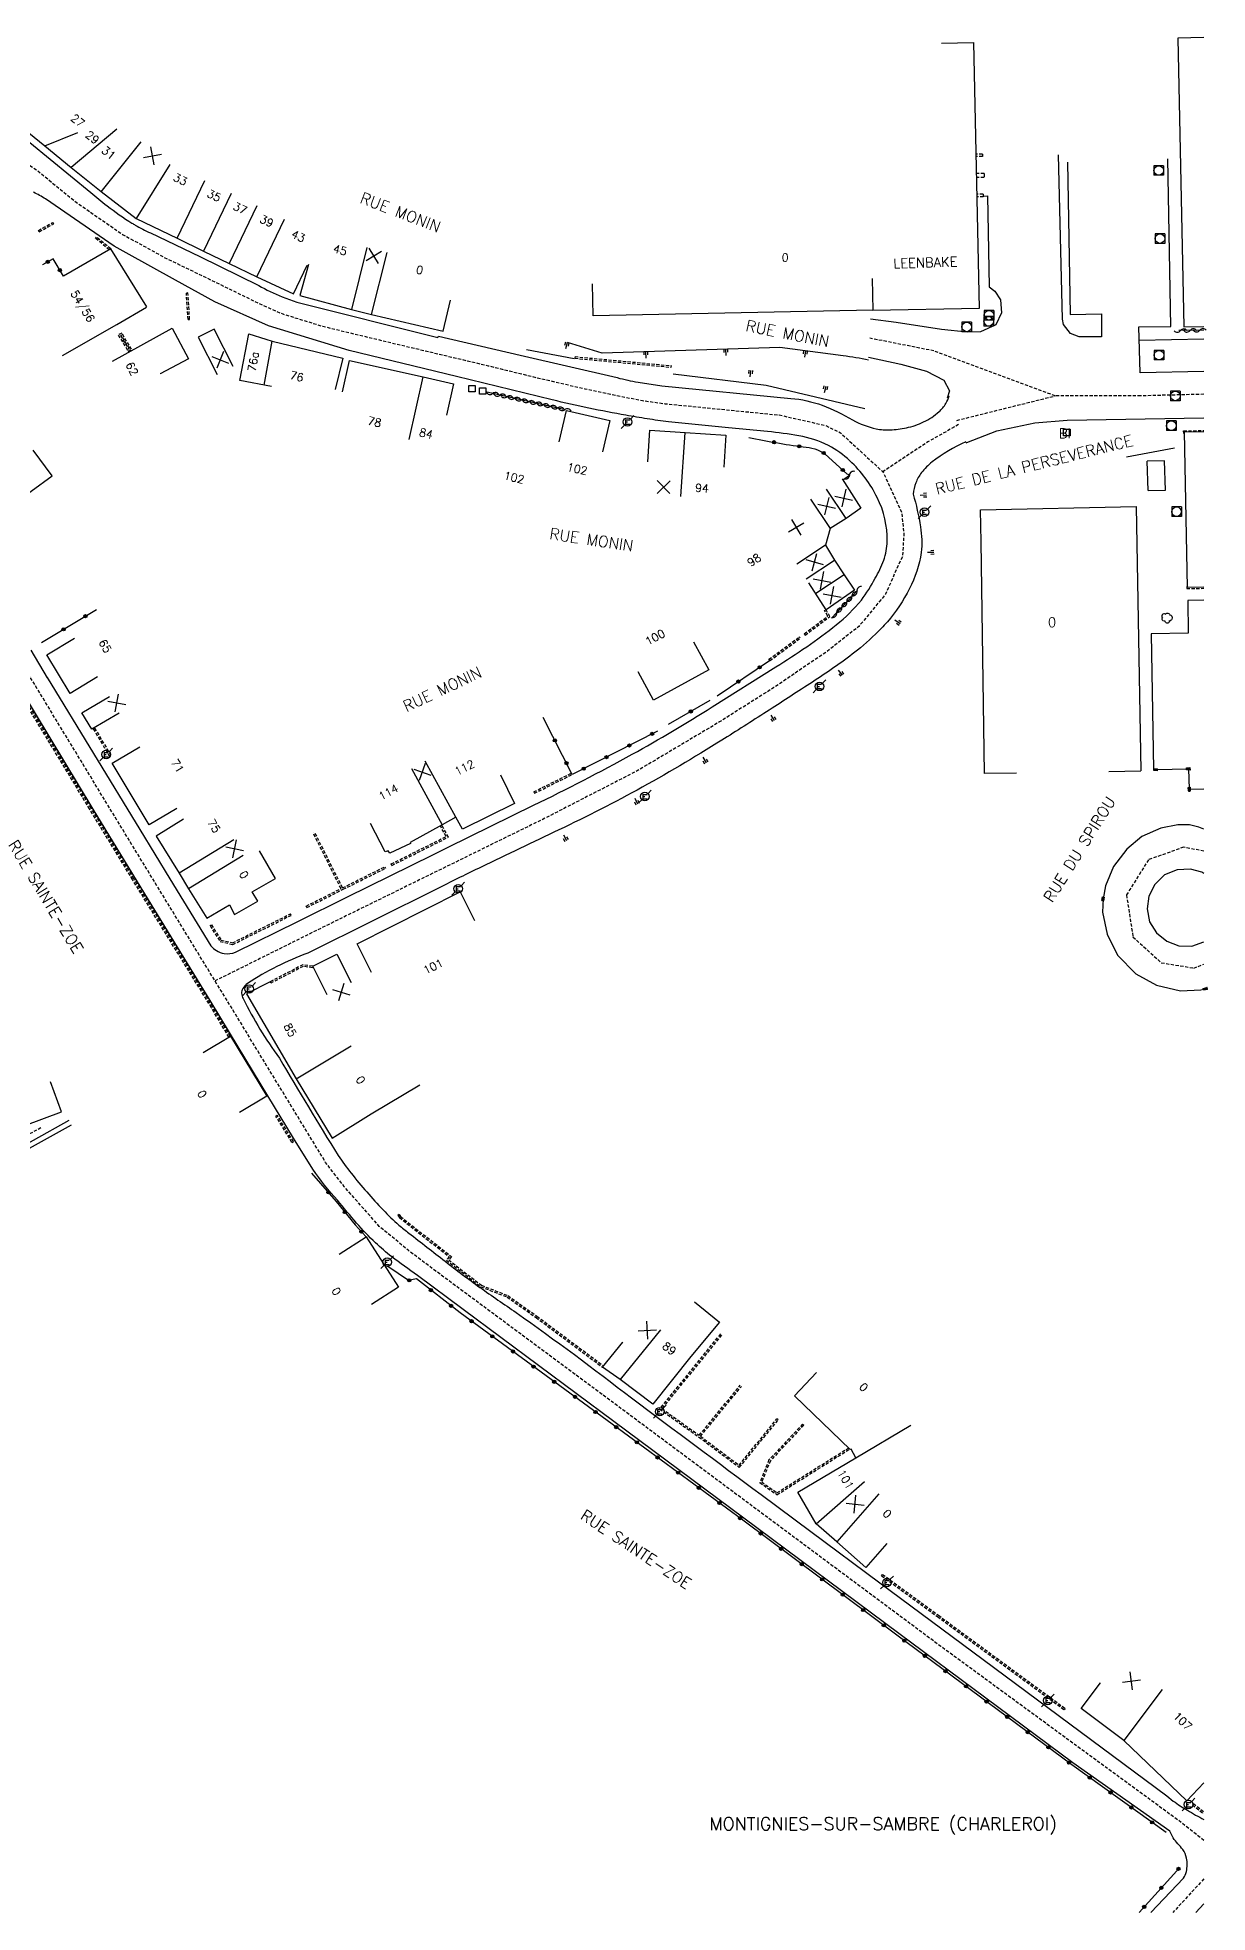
# Model space of a CAD drawing. Header units: millimetres. Extents: x 155999 to 157001, y 123000 to 124001.
# Drawn here: x 156817.8 to 157000.6, y 123000 to 123292.9 of the extents above; entities that cross this region are included whole.
import ezdxf
from ezdxf.enums import TextEntityAlignment as Align

# ---------------------------------------------------------------- set-up
doc = ezdxf.new("R2010")
doc.units = ezdxf.units.MM
doc.linetypes.add('DASHED', pattern=[0.75, 0.5, -0.25])
doc.layers.get('0').update_dxf_attribs({"linetype": 'CONTINUOUS'})
for name, color, linetype in [('W0001', 6, 'DASHED'), ('W0008', 7, 'CONTINUOUS'), ('W0100', 7, 'CONTINUOUS'), ('W0112', 1, 'DASHED'), ('W0211', 2, 'CONTINUOUS'), ('W0300', 7, 'CONTINUOUS'), ('W0310', 3, 'CONTINUOUS'), ('W0322', 7, 'CONTINUOUS'), ('W0400', 7, 'CONTINUOUS'), ('W0420', 7, 'CONTINUOUS'), ('W0471', 7, 'CONTINUOUS'), ('W0980', 7, 'CONTINUOUS'), ('W0984', 7, 'CONTINUOUS'), ('W0989', 7, 'CONTINUOUS'), ('W0991', 7, 'CONTINUOUS'), ('W1102', 7, 'CONTINUOUS')]:
    doc.layers.add(name, color=color, linetype=linetype)
doc.styles.get("Standard").update_dxf_attribs({"font": 'romans.shx', "width": 0.85})

# ---------------------------------------------------------------- blocks, each defined once
blk = doc.blocks.new('T471')
for p, q in [((-0.333334, 0.333334), (-0.333334, -0.333334)), ((-0.333334, 0.333334), (0.333334, 0.333334)), ((-0.333334, 0), (0, 0)), ((0.500001, 0.500001), (1.000002, 1.000002)), ((-0.500001, -0.500001), (-1.000002, -1.000002)), ((-0.333334, -0.333334), (0.333334, -0.333334))]:
    blk.add_line(p, q)
blk.add_ellipse((0, 0), major_axis=(0.471405, 0.471405), ratio=1, start_param=5.4977871438, end_param=11.780972451)
blk = doc.blocks.new('t112o')
at = {"color": 0, "linetype": 'Continuous'}
for p, q in [((-0.5, 0.5), (0.5, 0.5)), ((-0.5, -0.5), (-0.5, 0.5)), ((0.5, 0.5), (0.5, -0.5)), ((0.5, -0.5), (-0.5, -0.5))]:
    blk.add_line(p, q, dxfattribs=at)
blk = doc.blocks.new('t322o')
at = {"color": 0, "linetype": 'Continuous'}
for radius in [0.25, 0.15]:
    blk.add_circle((0, 0), radius, dxfattribs=at)
blk = doc.blocks.new('t310o')
at = {"color": 0, "linetype": 'Continuous'}
for centre, start, end in [((-0.5, 0.38), 216.8699, 323.1304), ((0.5, -0.37), 36.8699, 143.1303)]:
    blk.add_arc(centre, 0.625, start, end, dxfattribs=at)
blk = doc.blocks.new('t991o')
at = {"color": 0, "linetype": 'Continuous'}
for p, q in [((-1, 1), (1, -1)), ((-1, -1), (1, 1))]:
    blk.add_line(p, q, dxfattribs=at)
blk = doc.blocks.new('t211o')
at = {"color": 0, "linetype": 'Continuous'}
for p, q in [((-0.29, 0.5), (-0.29, 0)), ((0, 1), (0, 0)), ((0.29, 0.5), (0.29, 0))]:
    blk.add_line(p, q, dxfattribs=at)
blk = doc.blocks.new('T420')
for p, q in [((0.75, 0.75), (-0.75, 0.75)), ((-0.75, 0.75), (-0.75, -0.75)), ((0.75, 0.75), (0.75, -0.75)), ((0.75, -0.75), (-0.75, -0.75))]:
    blk.add_line(p, q)
blk.add_ellipse((0, 0), major_axis=(-0.53, 0.53), ratio=1, start_param=3.926991, end_param=10.210176)
blk = doc.blocks.new('T300')
for p, q in [((-0.8, 0.51), (-0.86, 0.34)), ((-0.86, 0.34), (-0.86, 0.17)), ((-0.86, 0.17), (-0.74, 0.06)), ((-0.69, 0.63), (-0.8, 0.51)), ((-0.8, -0.06), (-0.74, 0.06)), ((-0.74, 0.06), (-0.69, 0.11)), ((-0.57, 0.69), (-0.69, 0.63)), ((-0.46, 0.69), (-0.57, 0.69)), ((-0.29, 0.63), (-0.46, 0.69)), ((-0.29, 0.63), (-0.17, 0.74)), ((-0.23, 0.57), (-0.29, 0.63)), ((-0.17, 0.74), (-0.06, 0.8)), ((-0.06, 0.8), (0.06, 0.8)), ((0.06, 0.8), (0.23, 0.74)), ((0.23, 0.74), (0.34, 0.63)), ((0.34, 0.63), (0.4, 0.51)), ((0.46, 0.46), (0.34, 0.46)), ((0.4, 0.51), (0.4, 0.46)), ((0.57, 0.4), (0.46, 0.46)), ((0.57, 0.4), (0.69, 0.29)), ((0.69, 0.29), (0.74, 0.17)), ((0.74, 0.06), (0.69, -0.17)), ((0.74, 0.17), (0.74, 0.06)), ((-0.8, -0.17), (-0.8, -0.06)), ((-0.8, -0.23), (-0.8, -0.17)), ((-0.74, -0.34), (-0.8, -0.23)), ((-0.69, -0.4), (-0.74, -0.34)), ((-0.51, -0.46), (-0.69, -0.4)), ((-0.4, -0.46), (-0.51, -0.46)), ((-0.4, -0.46), (-0.34, -0.46)), ((-0.34, -0.46), (-0.34, -0.4)), ((-0.34, -0.51), (-0.34, -0.46)), ((-0.29, -0.63), (-0.34, -0.51)), ((-0.17, -0.74), (-0.29, -0.63)), ((-0.06, -0.8), (-0.17, -0.74)), ((0.06, -0.8), (-0.06, -0.8)), ((0.17, -0.74), (0.06, -0.8)), ((0.23, -0.69), (0.17, -0.74)), ((0.29, -0.46), (0.23, -0.46)), ((0.29, -0.63), (0.23, -0.69)), ((0.46, -0.4), (0.29, -0.46)), ((0.34, -0.51), (0.29, -0.63)), ((0.34, -0.51), (0.34, -0.46)), ((0.57, -0.34), (0.46, -0.4)), ((0.63, -0.29), (0.57, -0.34)), ((0.69, -0.17), (0.63, -0.29))]:
    blk.add_line(p, q)
blk = doc.blocks.new('T400')
for p, q in [((-0.15, 0.3), (0.15, 0.3)), ((-0.15, -0.25), (-0.15, 0.3)), ((-0.15, 0.15), (0.15, 0.15)), ((-0.15, 0), (0.15, 0)), ((0.15, 0.3), (0.15, -0.25)), ((-0.15, -0.15), (0.15, -0.15)), ((-0.15, -0.25), (-0.15, -0.3)), ((-0.15, -0.3), (0.15, -0.3)), ((0.15, -0.3), (0.15, -0.25))]:
    blk.add_line(p, q)

msp = doc.modelspace()

# ---------------------------------------------------------------- linework, layer by layer
at = {"layer": 'W0001'}
msp.add_line((156961.4, 123233.06), (156976.77, 123236.89), dxfattribs=at)
at = {"layer": 'W0001', "flags": 128}
for points in [[(156802.73, 123283.07), (156812.46, 123275.71), (156815.7, 123273.51), (156817.85, 123272.05), (156823.88, 123267.12), (156831.19, 123262.06), (156833.58, 123260.77), (156837.42, 123258.63), (156848.54, 123253.23), (156853.14, 123250.98), (156856.13, 123249.68), (156862.42, 123247.75), (156873.49, 123245.09), (156888.24, 123241.59), (156895.71, 123239.76), (156903.29, 123238), (156909.06, 123236.79), (156912.33, 123236.16), (156915.86, 123235.66), (156933.66, 123233.9), (156936.11, 123233.36), (156940.87, 123232.28), (156943.24, 123231.13), (156949.86, 123225.02), (156952.77, 123218.74), (156953.13, 123215.31), (156952.93, 123211.81), (156952.26, 123210.41), (156950.27, 123205.91), (156946.09, 123200.85), (156940.93, 123196.81), (156932.85, 123191.33), (156924.37, 123185.97), (156911.51, 123178.33), (156897.28, 123171.01), (156863.13, 123154.24), (156849.69, 123147.56), (156845.57, 123145.51), (156845.57, 123145.51)], [(157000, 123011.27), (156996.06, 123014.35), (156958.92, 123041.55), (156941.58, 123054.45), (156909.23, 123078.53), (156880.07, 123100.16), (156875.73, 123103.43), (156871.22, 123107.17), (156865.75, 123113.36), (156862.83, 123117.15), (156856.73, 123127.19), (156848.96, 123139.96), (156845.57, 123145.51), (156836.54, 123160.27), (156830.17, 123170.74), (156811.24, 123201.95), (156789.14, 123238.13), (156785.55, 123242.47), (156780.07, 123249.08), (156780.07, 123249.08)], [(156961.68, 123232.4), (156956.88, 123229.69), (156949.86, 123225.02), (156949.86, 123225.02)], [(156818.36, 123122.56), (156787.45, 123106.01), (156783.03, 123103.62), (156744.82, 123082.97), (156746.02, 123080.28), (156746.02, 123080.28)], [(157000, 123005.26), (156995.16, 123000)]]:
    msp.add_lwpolyline(points, dxfattribs=at)
at = {"layer": 'W0001'}
for points in [[(157000, 123237.13), (156990.13, 123236.89), (156976.77, 123236.89), (156957.83, 123243.91), (156947.8, 123245.9)], [(157000, 123165.77), (156996.83, 123166.39), (156991.34, 123164.43), (156987.91, 123158.93), (156988.92, 123152.37), (156993.35, 123148.35), (156998.42, 123147.52), (157000, 123148.11)]]:
    msp.add_lwpolyline(points, dxfattribs=at)
at = {"layer": 'W0008'}
msp.add_line((156822.75, 123123.69), (156772.83, 123095.97), dxfattribs=at)
at = {"layer": 'W0008', "flags": 128}
for points in [[(156816.62, 123276.46), (156826.14, 123268.64, 0.007), (156828.69, 123266.59, 0.0283), (156832.59, 123263.87, 0.0052), (156833.09, 123263.57, 0.0196), (156835.46, 123262.33), (156843.17, 123258.63), (156852.38, 123254.12, 0.0267), (156856.03, 123252.36), (156858.35, 123251.52), (156880.36, 123246.02), (156880.47, 123246.19), (156893.23, 123243.26), (156908.39, 123239.73, 0.0205), (156911.64, 123239.01), (156915.35, 123238.46), (156935.48, 123236.5, -0.0624), (156940.39, 123235.43, -0.0385), (156945.12, 123233.14, 0.0667), (156948.82, 123231.72, 0.0547), (156950.97, 123231.58, 0.045), (156953.53, 123231.9, 0.0596), (156956.23, 123232.81, 0.0723), (156958.63, 123234.43, 0.0743), (156959.7, 123235.7, 0.0428), (156960.23, 123236.89), (156960.23, 123236.89)], [(156819.35, 123192.88), (156833.83, 123169.14), (156838.49, 123161.46), (156844.93, 123151.01, 0.1227), (156845.77, 123150.26, 0.0915), (156847.01, 123149.79, 0.1533), (156848.75, 123150.02), (156858.51, 123154.81), (156866.24, 123158.65), (156879.58, 123165.18), (156881.96, 123166.4), (156895.32, 123172.94, 0.0128), (156910.73, 123180.91, 0.0137), (156923.18, 123188.3), (156933.15, 123194.57, 0.031), (156942.59, 123201.14, 0.0568), (156946.5, 123205, 0.0369), (156948.66, 123208.4, 0.0454), (156950, 123211.2, 0.0724), (156950.53, 123214.18, 0.1225), (156948.98, 123221, 0.0923), (156944.71, 123226.73, 0.0679), (156941.36, 123229.13, 0.0706), (156936.74, 123230.65, 0.0237), (156931.85, 123231.3), (156925.74, 123231.9), (156916.38, 123232.85, -0.0142), (156913.03, 123233.3, -0.0046), (156909.74, 123233.86, -0.016), (156898.2, 123236.27), (156883.26, 123239.92), (156866.51, 123243.99), (156853.91, 123247.84), (156845.53, 123251.59), (156839.4, 123254.94), (156831.7, 123259.22), (156829.81, 123260.26), (156819.08, 123267.64, 0.0324), (156817.22, 123268.68, 0.0341)], [(156962.82, 123229.7, 0.059765), (156957.54, 123226.56, 0.0587), (156955.9, 123224.9, 0.0734), (156955.01, 123223.3, 0.0426), (156954.59, 123221.55, -0.0287), (156955.74, 123216.43, -0.0647), (156955.86, 123212.42, -0.088), (156954, 123206.78, -0.0633), (156950.56, 123201.59, -0.0125), (156949.6, 123200.56, -0.0297), (156945.88, 123197.15, -0.0251), (156939.27, 123192.47, -0.0023), (156932.56, 123188.1, -0.0035), (156925.55, 123183.64, -0.0135), (156912.28, 123175.76, -0.0137), (156899.25, 123169.08, 0.0004), (156887.1, 123163.29, 0.0027), (156880.57, 123160.07), (156860.03, 123149.85, 0.0554), (156850.64, 123145.11, 0.0957), (156849.89, 123144.31, 0.1299), (156849.7, 123143.58, 0.0981), (156849.94, 123142.74, 0.0422), (156855.61, 123133.46, 0.0064), (156864.8, 123118.23, 0.0146), (156866.82, 123115.47, 0.026), (156871.82, 123109.74, 0.0239), (156874.29, 123107.37, 0.0116), (156875.84, 123106.12, 0.001), (156881.48, 123101.74, 0.0086), (156886.92, 123097.64, 0.0048), (156892.6, 123093.71, -0.0106), (156910.61, 123080.37, 0.0018), (156930.84, 123065.31), (156938.61, 123059.53), (156949.4, 123051.48), (156965.51, 123039.51), (156994.19, 123018.23), (156995.22, 123017.41, 0.0373), (156997.46, 123015.98, 0.027371), (157000, 123014.54)], [(156991.71, 123000), (156996.79, 123005.37, 0.1318), (156997.27, 123006.39, 0.1089), (156997.28, 123008.48, 0.1), (156996.73, 123009.86, -0.0337), (156995.19, 123011.66), (156994.66, 123012.71), (156979.54, 123023.37), (156952.33, 123043.59), (156928.16, 123061.57), (156907.86, 123076.69), (156884.31, 123094.2), (156877.17, 123099.49, -0.0061), (156873.16, 123102.42, -0.023), (156870.62, 123104.6, -0.025), (156867.67, 123107.68, -0.0033), (156864.68, 123111.25, -0.0366), (156860.86, 123116.08), (156857.84, 123120.94), (156853.82, 123127.55), (156847.98, 123137.19), (156844.82, 123142.46), (156834.59, 123159.1), (156826.51, 123172.34), (156813.08, 123194.63)]]:
    msp.add_lwpolyline(points, format="xyb", dxfattribs=at)
at = {"layer": 'W0008'}
for points in [[(156978.69, 123273.4), (156979.13, 123249.59), (156984.02, 123249.68), (156984.02, 123246.1), (156980.52, 123246.1), (156979.15, 123246.63), (156978.08, 123248.01), (156977.92, 123248.88), (156977.3, 123274.51)], [(157000, 123240.71), (156990.05, 123240.49), (156989.84, 123247.65), (156994.85, 123247.73), (156994.34, 123273.93)], [(156965.55, 123268.08), (156966.22, 123268.14), (156966.47, 123253.94), (156967.35, 123253.25), (156968.25, 123251.91), (156968.38, 123249.86), (156967.52, 123247.98), (156965.12, 123246.89), (156963.03, 123246.82), (156959, 123247.27), (156951.93, 123248.33), (156947.95, 123248.87)], [(157000, 123245.73), (156989.88, 123245.55)], [(156947.64, 123242.93), (156952.69, 123241.84), (156956.68, 123240.72), (156959.38, 123239.34), (156960.26, 123237.69), (156959.92, 123236.55)], [(156962.88, 123229.56), (156962.95, 123229.59), (156967.66, 123231.43), (156973.59, 123232.7), (156978.63, 123233.07), (157000, 123233.46)], [(157000, 123204.97), (156997.49, 123204.92), (156997.54, 123199.8), (156991.74, 123199.72), (156992.14, 123178.53), (156992.47, 123178.51), (156997.58, 123178.62), (156997.71, 123175.44), (157000, 123175.5)], [(157000, 123169.22), (156999.21, 123169.51), (156997.76, 123169.87), (156995.94, 123169.86), (156993.29, 123169.36), (156990.3, 123168.05), (156987.95, 123166.09), (156985.87, 123163.4), (156984.61, 123160.36), (156984.24, 123158.31), (156984.17, 123156.22), (156984.88, 123152.82), (156986.53, 123149.52), (156989.36, 123146.6), (156992.61, 123144.83), (156996.34, 123143.95), (156999.54, 123144.09), (157000, 123144.21)], [(157000, 123162.28), (156999.65, 123162.5), (156997.91, 123162.94), (156995.83, 123162.85), (156993.87, 123162.07), (156992.31, 123160.59), (156991.39, 123158.73), (156991.15, 123156.74), (156991.52, 123154.71), (156992.58, 123153.01), (156994.2, 123151.7), (156996.06, 123150.98), (156998.11, 123150.96), (157000, 123151.63)]]:
    msp.add_lwpolyline(points, dxfattribs=at)
at = {"layer": 'W0008', "flags": 128}
for points in [[(156816.78, 123197.15), (156819.35, 123192.87), (156819.35, 123192.87)], [(157000, 123001.34), (156998.72, 123000)]]:
    msp.add_lwpolyline(points, dxfattribs=at)
at = {"layer": 'W0100'}
for p, q in [((156948.21, 123255.21), (156948.31, 123250.21)), ((156991.3, 123222.1), (156991.16, 123226.7)), ((156989.4, 123219.61), (156990.15, 123178.31)), ((156985.15, 123178.22), (156990.15, 123178.31))]:
    msp.add_line(p, q, dxfattribs=at)
for points in [[(156959.04, 123291.96), (156964.04, 123292.06), (156964.9, 123250.54), (156948.31, 123250.21)], [(157000, 123292.86), (156995.94, 123292.78), (156996.84, 123247.65), (157000, 123247.72)], [(156997.43, 123206.97), (156996.99, 123231.28), (157000, 123231.33)], [(156991.3, 123222.1), (156994, 123222.16), (156993.87, 123226.76), (156991.16, 123226.7)], [(156965.21, 123214.11), (156965.11, 123219.11), (156989.4, 123219.61)], [(157000, 123207.01), (156997.43, 123206.97)]]:
    msp.add_lwpolyline(points, dxfattribs=at)
at = {"layer": 'W0100', "flags": 128}
for points in [[(156815.67, 123278.64), (156815.67, 123278.64), (156818.99, 123275.92), (156823.1, 123272.57), (156827.78, 123268.79), (156833.22, 123264.61), (156839.65, 123261.5), (156843.76, 123259.51), (156847.79, 123257.56), (156852.09, 123255.48), (156857.82, 123252.8), (156859.96, 123257.31), (156859.96, 123257.31)], [(156834.9, 123250.79), (156829.28, 123259.84), (156821.88, 123255.58), (156821.88, 123255.58), (156821.88, 123255.58)], [(156860.16, 123257.4), (156858.83, 123252.58), (156866.87, 123250.36), (156869.98, 123249.6), (156881.18, 123246.98), (156882.31, 123251.84), (156882.31, 123251.84)], [(156948.31, 123250.28), (156904.63, 123249.38), (156904.52, 123254.37), (156904.52, 123254.37)], [(156821.73, 123243.18), (156830.2, 123248.02), (156834.86, 123250.73), (156834.86, 123250.73)], [(156829.54, 123242.32), (156838.87, 123247.48), (156841.4, 123242.66), (156836.97, 123240.34), (156836.97, 123240.34)], [(156848.4, 123241.48), (156845.42, 123247.33), (156842.94, 123246.06), (156845.91, 123240.21), (156845.91, 123240.21)], [(156854.37, 123238.35), (156849.46, 123239.27), (156850.83, 123246.58), (156853.51, 123245.74), (156854.48, 123245.43), (156865.5, 123242.75), (156864.31, 123237.89), (156864.31, 123237.89)], [(156865.45, 123237.54), (156866.56, 123242.42), (156878.09, 123239.84), (156882.81, 123238.75), (156881.71, 123233.87), (156881.71, 123233.87)], [(156899.33, 123229.72), (156900.46, 123234.59), (156907.2, 123233.02), (156906.07, 123228.15), (156906.07, 123228.15)], [(156913.14, 123226.56), (156913.48, 123231.55), (156919, 123231.17), (156925.35, 123230.75), (156925.02, 123225.76), (156925.02, 123225.76)], [(156805.11, 123228.23), (156800.83, 123225.64), (156806.51, 123216.27), (156806.77, 123215.1), (156806.97, 123214.83), (156820.1, 123224.38), (156817.17, 123228.42), (156817.17, 123228.42)], [(156943.5, 123223.92), (156946.4, 123219.36), (156944.12, 123217.75), (156941.63, 123216.16), (156940.91, 123213.55), (156942.33, 123211.21), (156943.83, 123208.93), (156945.45, 123206.55), (156940.98, 123203.48), (156940.98, 123203.48), (156938.29, 123207.69)], [(156970.74, 123177.97), (156965.74, 123177.9), (156965.22, 123214.11)], [(156827.23, 123192.99), (156822.94, 123190.41), (156819.31, 123196.46), (156823.6, 123199.04), (156823.6, 123199.04)], [(156920.27, 123198.46), (156922.67, 123194.07), (156914.03, 123189.37), (156911.64, 123193.76), (156911.64, 123193.76)], [(156830.61, 123187.34), (156826.3, 123184.81), (156824.77, 123187.4), (156829.08, 123189.93), (156829.08, 123189.93)], [(156839.58, 123172.45), (156835.3, 123169.88), (156829.52, 123179.52), (156833.8, 123182.08), (156833.8, 123182.08)], [(156890.15, 123177.69), (156892.35, 123173.2), (156884.19, 123169.19), (156883.16, 123171.06), (156881.05, 123169.9), (156876.04, 123167.15), (156876.11, 123166.99), (156872.84, 123165.48), (156872.62, 123165.82), (156872.15, 123165.66), (156869.84, 123170.09), (156869.84, 123170.09)], [(156840.64, 123170.76), (156836.38, 123168.14), (156839.96, 123162.35), (156841.42, 123159.89), (156844.29, 123155.29), (156847.84, 123157.37), (156848.62, 123155.89), (156852.23, 123157.94), (156851.38, 123159.43), (156854.98, 123161.48), (156852.51, 123165.82), (156852.51, 123165.82)], [(156870, 123146.83), (156867.75, 123151.29), (156883.85, 123159.41), (156886.1, 123154.94), (156886.1, 123154.94)], [(156863.07, 123143.35), (156860.82, 123147.82), (156864.58, 123149.71), (156866.82, 123145.24), (156866.82, 123145.24)], [(156854.17, 123145.37), (156854.17, 123145.37), (156850.47, 123143.47), (156858.22, 123130.21), (156863.88, 123120.97), (156869.97, 123124.72), (156877.57, 123129.25), (156877.57, 123129.25)], [(156786.43, 123140.42), (156784.68, 123145.1), (156771.09, 123140), (156773.14, 123134.51), (156774.18, 123134.91), (156778.77, 123122.75), (156777.72, 123122.35), (156782.28, 123110.41), (156821.6, 123125.05), (156819.86, 123129.74), (156819.86, 123129.74)], [(156843.72, 123134.32), (156848, 123136.9), (156853.64, 123127.53), (156849.36, 123124.95), (156849.36, 123124.95)], [(156823.09, 123122.96), (156737.92, 123075.71), (156734.31, 123084.77), (156733.14, 123084.3), (156731, 123090.73), (156724.86, 123088.28), (156724.86, 123088.28)], [(156864.94, 123102.84), (156869.15, 123105.55), (156874.2, 123097.69), (156869.99, 123094.99), (156869.99, 123094.99)], [(156920.44, 123095.38), (156924.33, 123092.23), (156919.86, 123086.83), (156913.91, 123079.38), (156908.83, 123083.23), (156906.09, 123085.17), (156909.24, 123089.06), (156909.24, 123089.06)], [(156950.49, 123057.66), (156947.18, 123053.91), (156942.65, 123057.89), (156939.46, 123060.71), (156936.56, 123065.64), (156945.65, 123071.04), (156944.89, 123072.38), (156944.73, 123072.31), (156936.06, 123080.68), (156939.48, 123084.32), (156939.48, 123084.32)], [(157000, 123020.25), (156997.33, 123017.45), (156987.47, 123026.85), (156980.81, 123031.88), (156983.83, 123035.87), (156983.83, 123035.87)]]:
    msp.add_lwpolyline(points, dxfattribs=at)
at = {"layer": 'W0112'}
for p, q in [((156965.4, 123274.66), (156964.4, 123274.66)), ((156965.66, 123271.6), (156964.46, 123271.6)), ((156965.51, 123268.4), (156964.53, 123268.39)), ((156817.98, 123262.72), (156820.18, 123263.95)), ((156818.11, 123262.5), (156817.98, 123262.72)), ((156818.11, 123262.5), (156820.31, 123263.73)), ((156820.18, 123263.95), (156820.31, 123263.73)), ((156826.88, 123261.49), (156827.04, 123261.69)), ((156829.05, 123259.71), (156826.88, 123261.49)), ((156829.28, 123259.84), (156827.04, 123261.69)), ((156841.33, 123252.96), (156841.08, 123252.95)), ((156841.34, 123248.82), (156841.08, 123252.95)), ((156841.59, 123248.83), (156841.33, 123252.96)), ((156841.34, 123248.82), (156841.59, 123248.83)), ((156830.99, 123246.69), (156830.44, 123246.39)), ((156830.44, 123246.39), (156832, 123243.86)), ((156830.9, 123246.36), (156830.79, 123246.3)), ((156830.79, 123246.3), (156832.09, 123244.19)), ((156832.19, 123244.25), (156830.9, 123246.36)), ((156832.54, 123244.16), (156830.99, 123246.69)), ((156832, 123243.86), (156832.54, 123244.16)), ((156832.09, 123244.19), (156832.19, 123244.25)), ((156901.78, 123243.01), (156901.76, 123242.76)), ((156901.76, 123242.76), (156916.82, 123241.35)), ((156901.78, 123243.01), (156916.85, 123241.6)), ((156916.82, 123241.35), (156916.85, 123241.6)), ((156996.83, 123231.42), (157000, 123231.47)), ((156997.43, 123207.1), (156997.31, 123207.1)), ((156937.59, 123199.72), (156941.27, 123202.5)), ((156937.74, 123199.52), (156941.6, 123202.43)), ((156940.76, 123203.35), (156940.98, 123203.48)), ((156941.27, 123202.5), (156940.76, 123203.35)), ((156941.6, 123202.43), (156940.98, 123203.48)), ((156932.07, 123195.74), (156936.82, 123199.24)), ((156932.22, 123195.54), (156936.97, 123199.04)), ((156936.97, 123199.04), (156936.82, 123199.24)), ((156937.59, 123199.72), (156937.74, 123199.52)), ((156932.22, 123195.54), (156932.07, 123195.74)), ((156825.97, 123172.37), (156812.44, 123194.74)), ((156826.19, 123172.5), (156812.65, 123194.87)), ((156826.76, 123185.01), (156826.54, 123184.88)), ((156826.54, 123184.88), (156829.04, 123180.66)), ((156826.76, 123185.01), (156829.26, 123180.79)), ((156829.04, 123180.66), (156829.26, 123180.79)), ((156895.33, 123175.04), (156901.1, 123177.9)), ((156895.44, 123174.81), (156901.21, 123177.68)), ((156901.21, 123177.68), (156901.1, 123177.9)), ((156895.33, 123175.04), (156895.44, 123174.81)), ((156832.67, 123161.32), (156825.97, 123172.37)), ((156832.89, 123161.45), (156826.19, 123172.5)), ((156865.47, 123160.05), (156861.1, 123168.76)), ((156881.66, 123168.07), (156880.75, 123169.73)), ((156882.01, 123167.96), (156880.97, 123169.85)), ((156865.24, 123159.93), (156860.87, 123168.65)), ((156873.07, 123163.77), (156881.66, 123168.07)), ((156873.18, 123163.55), (156882.01, 123167.96)), ((156865.47, 123160.05), (156872.08, 123163.33)), ((156865.58, 123159.82), (156872.19, 123163.1)), ((156872.08, 123163.33), (156872.19, 123163.1)), ((156873.18, 123163.55), (156873.07, 123163.77)), ((156845, 123141.32), (156832.67, 123161.32)), ((156845.21, 123141.45), (156832.89, 123161.45)), ((156859.8, 123157.2), (156865.24, 123159.93)), ((156859.91, 123156.98), (156859.8, 123157.2)), ((156859.91, 123156.98), (156865.58, 123159.82)), ((156844.78, 123154.14), (156844.99, 123154.28)), ((156844.78, 123154.14), (156846.34, 123151.67)), ((156844.99, 123154.28), (156846.49, 123151.89)), ((156848.3, 123151.46), (156857.34, 123155.98)), ((156848.33, 123151.19), (156857.45, 123155.75)), ((156857.45, 123155.75), (156857.34, 123155.98)), ((156846.34, 123151.67), (156848.33, 123151.19)), ((156846.49, 123151.89), (156848.3, 123151.46)), ((156859.28, 123148.03), (156854.17, 123145.37)), ((156854.28, 123145.15), (156854.17, 123145.37)), ((156859.32, 123147.77), (156854.28, 123145.15)), ((156860.82, 123147.81), (156859.28, 123148.03)), ((156860.78, 123147.57), (156859.32, 123147.77)), ((156860.82, 123147.81), (156860.78, 123147.57)), ((156847.71, 123136.72), (156845, 123141.32)), ((156847.92, 123136.85), (156845.21, 123141.45)), ((156855.07, 123124.4), (156855.28, 123124.53)), ((156857.58, 123120.29), (156855.07, 123124.4)), ((156857.79, 123120.42), (156855.28, 123124.53)), ((156857.58, 123120.29), (156857.79, 123120.42)), ((156874.33, 123109), (156874.13, 123108.86)), ((156874.13, 123108.86), (156874.35, 123108.53)), ((156874.33, 123109), (156874.53, 123108.7)), ((156874.35, 123108.53), (156882.15, 123102.41)), ((156874.53, 123108.7), (156882.51, 123102.44)), ((156882.15, 123102.41), (156881.7, 123101.88)), ((156881.7, 123101.88), (156887.05, 123097.74)), ((156882.51, 123102.44), (156882.06, 123101.92)), ((156882.06, 123101.92), (156887.17, 123097.96)), ((156887.05, 123097.74), (156891.18, 123096.13)), ((156887.17, 123097.96), (156891.3, 123096.35)), ((156891.18, 123096.13), (156895.7, 123092.93)), ((156891.3, 123096.35), (156895.84, 123093.14)), ((156895.7, 123092.93), (156906.09, 123085.17)), ((156895.84, 123093.14), (156906.25, 123085.37)), ((156924.48, 123090.36), (156914.98, 123078.65)), ((156924.68, 123090.2), (156915.34, 123078.7)), ((156906.09, 123085.17), (156906.09, 123085.17)), ((156921.19, 123074.53), (156927.58, 123082.34)), ((156921.39, 123074.38), (156927.77, 123082.18)), ((156914.98, 123078.65), (156921.14, 123074.26)), ((156915.34, 123078.7), (156921.19, 123074.53)), ((156927.4, 123069.87), (156933.32, 123077.1)), ((156927.44, 123069.52), (156933.52, 123076.94)), ((156937.33, 123076.3), (156932.07, 123070.69)), ((156937.51, 123076.13), (156932.29, 123070.55)), ((156933.52, 123076.94), (156933.32, 123077.1)), ((156937.33, 123076.3), (156937.51, 123076.13)), ((156921.14, 123074.26), (156927.44, 123069.52)), ((156921.39, 123074.38), (156927.4, 123069.87)), ((156933.32, 123065.56), (156944.48, 123072.55)), ((156933.32, 123065.26), (156944.66, 123072.37)), ((156932.07, 123070.69), (156930.64, 123067.16)), ((156932.29, 123070.55), (156930.94, 123067.25)), ((156930.64, 123067.16), (156933.32, 123065.26)), ((156930.94, 123067.25), (156933.32, 123065.56)), ((156949.66, 123052.61), (156949.81, 123052.81)), ((156949.66, 123052.61), (156958.39, 123046.22)), ((156949.81, 123052.81), (156958.54, 123046.42)), ((156958.39, 123046.22), (156978.21, 123031.65)), ((156958.54, 123046.42), (156978.36, 123031.85)), ((156978.21, 123031.65), (156978.36, 123031.85)), ((156998.36, 123017.03), (156998.2, 123016.83)), ((156998.2, 123016.83), (157000, 123015.41)), ((156998.36, 123017.03), (157000, 123015.73))]:
    msp.add_line(p, q, dxfattribs=at)
for points in [[(156965.4, 123274.66), (156965.41, 123274.27), (156964.42, 123274.27)], [(156965.66, 123271.6), (156965.67, 123271.02), (156964.49, 123271.01)], [(156965.51, 123268.4), (156965.54, 123267.97), (156964.53, 123267.96)], [(156997, 123231.02), (156996.84, 123231.02), (156996.83, 123231.42)], [(156997.31, 123207.1), (156997.31, 123206.78), (157000, 123206.83)]]:
    msp.add_lwpolyline(points, dxfattribs=at)
at = {"layer": 'W0211'}
msp.add_line((156894.23, 123244.11), (156901.67, 123242.72), dxfattribs=at)
at = {"layer": 'W0211', "flags": 128}
msp.add_lwpolyline([(156947.64, 123242.48, 0.008567), (156943.65, 123243.16), (156933.76, 123244.46), (156906.01, 123243.57), (156900.61, 123245.23), (156900.61, 123245.23)], format="xyb", dxfattribs=at)
msp.add_lwpolyline([(156917.1, 123240.33), (156931.66, 123238.56), (156947.06, 123234.9), (156947.06, 123234.9)], dxfattribs=at)
at = {"layer": 'W0310'}
for p, q in [((157000, 123247.15), (156996.07, 123247.09)), ((156900.24, 123234.73), (156887.79, 123237.51)), ((156943.7, 123223.85), (156944.7, 123224.54)), ((156941.86, 123202.17), (156945.91, 123206.47))]:
    msp.add_line(p, q, dxfattribs=at)
at = {"layer": 'W0322'}
for p, q in [((156818.46, 123198.36), (156827.03, 123203.51)), ((156923.97, 123190.03), (156932.17, 123195.53)), ((156916.4, 123185.59), (156922.91, 123189.36))]:
    msp.add_line(p, q, dxfattribs=at)
at = {"layer": 'W0322', "flags": 128}
for points in [[(156821.88, 123255.58), (156820.28, 123258.3), (156818.59, 123257.33), (156818.59, 123257.33)], [(156914.64, 123184.51), (156901.36, 123177.74), (156896.81, 123186.65), (156896.81, 123186.65)], [(156860.65, 123115.49), (156864.49, 123111.07), (156867.44, 123107.43), (156869.15, 123105.55), (156869.15, 123105.55)], [(156994.1, 123012.51), (156979.35, 123023.09), (156952.06, 123043.32), (156927.98, 123061.28), (156907.58, 123076.28), (156883.87, 123093.64), (156877.02, 123098.95), (156875.79, 123098.72), (156872.56, 123100.91), (156872.56, 123100.91)], [(156989.9, 123000), (156996.22, 123007.04), (156996.22, 123007.04)]]:
    msp.add_lwpolyline(points, dxfattribs=at)
msp.add_lwpolyline([(156928.93, 123230.39, 0.0158), (156937.43, 123228.91, -0.1507), (156940.85, 123227.8), (156944.25, 123224.7), (156944.7, 123224.54), (156944.7, 123224.54)], format="xyb", dxfattribs=at)
at = {"layer": 'W0984'}
msp.add_line((156987.91, 123227.35), (156995.43, 123228.76), dxfattribs=at)
at = {"layer": 'W1102'}
for p, q in [((156818.98, 123275.92), (156824.14, 123278.03)), ((156830.25, 123278.56), (156823.09, 123272.57)), ((156827.77, 123268.78), (156834.02, 123276.59)), ((156838.51, 123273.02), (156833.22, 123264.61)), ((156839.64, 123261.5), (156843.97, 123270.51)), ((156848.08, 123268.52), (156843.75, 123259.51)), ((156852.11, 123266.57), (156847.78, 123257.55)), ((156852.09, 123255.48), (156856.42, 123264.49)), ((156869.27, 123260.07), (156866.87, 123250.36)), ((156872.37, 123259.3), (156869.97, 123249.6)), ((156875.89, 123230.08), (156878.09, 123239.84)), ((156918.33, 123221.19), (156919, 123231.17)), ((156944.12, 123217.75), (156941.04, 123222.34)), ((156938.56, 123220.74), (156941.63, 123216.16)), ((156940.91, 123213.55), (156936.43, 123210.61)), ((156937.9, 123208.3), (156942.32, 123211.21)), ((156943.83, 123208.93), (156939.37, 123206.01)), ((156876.26, 123178.68), (156881.05, 123169.9)), ((156883.16, 123171.06), (156878.37, 123179.84)), ((156848.49, 123167.55), (156839.95, 123162.34)), ((156849.95, 123165.1), (156841.42, 123159.89)), ((156858.22, 123130.21), (156866.8, 123135.35)), ((156915.12, 123091), (156908.83, 123083.23)), ((156945.65, 123071.04), (156954.25, 123076.14)), ((156939.46, 123060.71), (156946.98, 123067.31)), ((156949.25, 123065.4), (156942.65, 123057.89)), ((156993.5, 123034.83), (156987.47, 123026.85))]:
    msp.add_line(p, q, dxfattribs=at)
msp.add_lwpolyline([(156853.21, 123238.56), (156854.5, 123245.43), (156854.5, 123245.43)], dxfattribs=at)

# ---------------------------------------------------------------- block references
at = {"layer": 'W0112'}
for p in [(156885.7, 123238.02), (156887.37, 123237.65), (156978.59, 123231.16)]:
    msp.add_blockref('t112o', p, dxfattribs=at)
at = {"layer": 'W0211'}
for p, rotation in [((156900.61, 123245.23), 164.7107128297797), ((156912.85, 123243.79), 181.8282775970342), ((156925.34, 123244.19), 181.8282775970342), ((156937.81, 123243.93), 172.5273200449449), ((156929.26, 123240.86), 173.0658241022647), ((156940.99, 123238.4), 166.654156431512), ((156956.7, 123221.43), 91.68248150058467), ((156957.84, 123212.48), 91.68248150058467), ((156952.57, 123201.33), 54.70206223742673), ((156943.51, 123193.26), 38.11219861165386), ((156932.89, 123186.17), 31.74882527650441), ((156922.26, 123179.59), 31.74882527650441), ((156911.56, 123173.15), 27.17284100859647), ((156900.44, 123167.44), 27.17284100859647)]:
    msp.add_blockref('t211o', p, dxfattribs=dict(at, rotation=rotation))
at = {"layer": 'W0300'}
msp.add_blockref('T300', (156994.29, 123202.17), dxfattribs=at)
at = {"layer": 'W0310'}
for p, rotation in [((156996.35, 123247.09), 180.8425988009809), ((156997.85, 123247.11), 180.8425988009809), ((156999.35, 123247.14), 180.8425988009809), ((156888.92, 123237.26), 167.4406766102179), ((156890.05, 123237), 167.4406766102179), ((156891.18, 123236.75), 167.4406766102179), ((156892.3, 123236.5), 167.4406766102179), ((156893.43, 123236.25), 167.4406766102179), ((156894.56, 123236), 167.4406766102179), ((156895.68, 123235.75), 167.4406766102179), ((156896.81, 123235.5), 167.4406766102179), ((156897.94, 123235.25), 167.4406766102179), ((156899.07, 123235), 167.4406766102179), ((156900.19, 123234.74), 167.4406766102179), ((156944.65, 123224.5), 34.67274610917661), ((156945.82, 123206.37), 46.66514193810343), ((156942.65, 123203.01), 46.66514193810343), ((156943.45, 123203.85), 46.66514193810343), ((156944.24, 123204.69), 46.66514193810343), ((156945.03, 123205.53), 46.66514193810343)]:
    msp.add_blockref('t310o', p, dxfattribs=dict(at, rotation=rotation))
at = {"layer": 'W0322'}
for p, rotation in [((156819.44, 123257.82), 120.3806919317258), ((156821.32, 123256.53), 120.3806919317258), ((156932.86, 123229.64), 350.0019838274222), ((156936.81, 123229), 351.6798577782863), ((156940.62, 123227.96), 327.47123221893), ((156943.6, 123225.3), 317.6484428103877), ((156825.32, 123202.48), 30.9786922515814), ((156821.89, 123200.42), 30.9786922515814), ((156927.29, 123192.26), 33.84176046156332), ((156930.61, 123194.49), 33.84176046156332), ((156919.86, 123187.6), 30.11808088969983), ((156898.63, 123183.08), 117.0321935303564), ((156913.83, 123184.1), 207.0173303059693), ((156906.7, 123180.46), 207.0173303059693), ((156910.27, 123182.28), 207.0173303059693), ((156900.45, 123179.52), 117.0321935303564), ((156903.14, 123178.65), 207.0173303059693), ((156863.27, 123112.48), 310.9955582537794), ((156865.84, 123109.41), 308.9745540620798), ((156868.42, 123106.35), 312.2242351636455), ((156875.89, 123098.74), 190.5436867472308), ((156879.27, 123097.21), 142.2378128743787), ((156882.43, 123094.76), 142.2378128743787), ((156885.63, 123092.35), 143.7750758656361), ((156888.86, 123089.99), 143.7750758656361), ((156892.09, 123087.63), 143.7750758656361), ((156895.31, 123085.26), 143.7750758656361), ((156898.54, 123082.9), 143.7750758656361), ((156901.77, 123080.54), 143.7750758656361), ((156904.99, 123078.17), 143.7750758656361), ((156908.22, 123075.81), 143.6940220106896), ((156911.44, 123073.44), 143.6940220106896), ((156914.67, 123071.07), 143.6940220106896), ((156917.89, 123068.7), 143.6940220106896), ((156921.11, 123066.33), 143.6940220106896), ((156924.34, 123063.97), 143.6940220106896), ((156927.56, 123061.6), 143.6940220106896), ((156930.77, 123059.21), 143.260643544247), ((156933.97, 123056.81), 143.260643544247), ((156937.18, 123054.42), 143.260643544247), ((156940.38, 123052.03), 143.260643544247), ((156943.59, 123049.64), 143.260643544247), ((156946.79, 123047.24), 143.260643544247), ((156950, 123044.85), 143.260643544247), ((156953.21, 123042.46), 143.4604710228046), ((156956.42, 123040.08), 143.4604710228046), ((156959.64, 123037.7), 143.4604710228046), ((156962.85, 123035.32), 143.4604710228046), ((156966.06, 123032.94), 143.4604710228046), ((156969.28, 123030.55), 143.4604710228046), ((156972.49, 123028.17), 143.4604710228046), ((156975.71, 123025.79), 143.4604710228046), ((156978.92, 123023.41), 143.4604710228046), ((156982.16, 123021.07), 144.3594698764983), ((156985.42, 123018.74), 144.3594698764983), ((156988.67, 123016.41), 144.3594698764983), ((156991.92, 123014.08), 144.3594698764983), ((156996.03, 123006.82), 48.07287952889625), ((156993.35, 123003.85), 48.07287952889625), ((156990.68, 123000.87), 48.07287952889625)]:
    msp.add_blockref('t322o', p, dxfattribs=dict(at, rotation=rotation))
at = {"layer": 'W0400'}
for p, rotation in [((156992.47, 123178.51), 87.09859666892028), ((156997.58, 123178.62), 91.21565160632942), ((156997.71, 123175.44), 2.413967618299386), ((156984.24, 123158.31), 349.7971711486653), ((157000.23, 123144.27), 104.15783308478)]:
    msp.add_blockref('T400', p, dxfattribs=dict(at, rotation=rotation))
at = {"layer": 'W0420'}
for p in [(156992.95, 123272.09), (156993.13, 123261.46), (156962.96, 123247.66), (156966.4, 123248.54), (156966.43, 123249.48), (156992.98, 123243.24), (156995.53, 123236.88), (156994.91, 123232.23), (156995.73, 123218.79)]:
    msp.add_blockref('T420', p, dxfattribs=at)
at = {"layer": 'W0471'}
for p in [(156909.99, 123232.81), (156956.36, 123218.72), (156939.95, 123191.51), (156828.56, 123180.86), (156912.7, 123174.3), (156883.54, 123159.91), (156850.89, 123144.25), (156872.44, 123101.57), (156915.02, 123078.23), (156950.5, 123051.54), (156975.63, 123033.12), (156997.6, 123016.86)]:
    msp.add_blockref('T471', p, dxfattribs=at)
at = {"layer": 'W0991'}
for p, rotation in [((156835.8, 123274.38), 56.03048536924087), ((156870.36, 123258.77), 76.1035512959166), ((156846.37, 123242.5), 292.9626166247267), ((156915.62, 123222.65), 89.32370599471038), ((156943.76, 123220.91), 302.4814184546272), ((156941.08, 123219.66), 301.4395955788818), ((156936.32, 123216.36), 345.6560834799054), ((156939.19, 123210.92), 29.28173231987335), ((156940.36, 123208.07), 34.20520963940562), ((156941.95, 123205.73), 34.33558306928735), ((156830.23, 123188.93), 34.01728382899989), ((156877.92, 123178.13), 295.5037674653477), ((156848.64, 123166.14), 33.37396376905769), ((156865.28, 123143.77), 298.036078092633), ((156913.08, 123090.94), 48.13780698862539), ((156945.52, 123063.78), 39.58733229941561), ((156988.68, 123036.18), 52.5323232083505)]:
    msp.add_blockref('t991o', p, dxfattribs=dict(at, rotation=rotation))

# ---------------------------------------------------------------- texts
at = {"layer": 'W0980'}
msp.add_text('MONTIGNIES-SUR-SAMBRE (CHARLEROI)', height=2, dxfattribs=at).set_placement((156949.9, 123013.72), align=Align.MIDDLE)
at = {"layer": 'W0984'}
for s, rotation, p in [('LEENBAKE', 1.8125, (156956.49, 123257.71)), ('0', 2.0493, (156976.28, 123201.52))]:
    msp.add_text(s, height=1.5, rotation=rotation, dxfattribs=at).set_placement(p, align=Align.MIDDLE)
msp.add_text('BI', height=1.5, dxfattribs=at).set_placement((156978.29, 123231.04), align=Align.MIDDLE)
at = {"layer": 'W0989'}
for s, rotation, p in [('RUE MONIN', 338.8587, (156874.52, 123265.55)), ('RUE MONIN', 348.8241, (156934.99, 123246.62)), ('RUE DE LA PERSEVERANCE', 14.0196, (156973.47, 123226.14)), ('RUE MONIN', 351.4581, (156904.36, 123214.41)), ('RUE MONIN', 25.1552, (156881.05, 123191.07)), ('RUE DU SPIROU', 57.9993, (156980.57, 123166.05)), ('RUE SAINTE-ZOE', 301.1229, (156819.13, 123158.67)), ('RUE SAINTE-ZOE', 326.2208, (156911.31, 123056.73))]:
    msp.add_text(s, height=1.75, rotation=rotation, dxfattribs=at).set_placement(p, align=Align.MIDDLE)
at = {"layer": 'W0991'}
for s, rotation, p in [('27', 320.6384, (156824.12, 123279.88)), ('29', 320.8238, (156826.41, 123277.26)), ('31', 321.0394, (156828.94, 123274.83)), ('33', 334.1804, (156840.14, 123270.71)), ('35', 334.1366, (156845.41, 123268.16)), ('37', 334.1356, (156849.48, 123266.18)), ('39', 334.2701, (156853.63, 123264.18)), ('43', 334.852, (156858.57, 123261.83)), ('45', 344.56, (156865.11, 123259.67)), ('0', 346.835, (156877.51, 123256.56)), ('0', 1.1833, (156934.61, 123258.5)), ('54/56', 301.476, (156824.82, 123250.85)), ('62', 297.6337, (156832.61, 123241.12)), ('76a', 79.6012, (156851.53, 123242.24)), ('76', 346.2804, (156858.33, 123239.94)), ('78', 347.3915, (156870.47, 123232.83)), ('84', 346.9615, (156878.53, 123231.01)), ('102', 346.9615, (156892.28, 123224.13)), ('102', 346.8851, (156902.13, 123225.47)), ('94', 356.2564, (156921.62, 123222.48)), ('98', 33.5308, (156929.75, 123211.26)), ('65', 300.9789, (156828.41, 123197.81)), ('100', 28.5831, (156914.28, 123199.18)), ('71', 300.9636, (156839.7, 123179.07)), ('112', 26.1534, (156884.52, 123178.83)), ('114', 28.7761, (156872.64, 123174.98)), ('75', 301.6563, (156845.4, 123169.7)), ('0', 301.9567, (156850.07, 123162.09)), ('101', 26.735, (156879.63, 123147.76)), ('85', 300.2926, (156857.3, 123137.83)), ('0', 301.0419, (156843.54, 123127.83)), ('0', 301.4876, (156868.29, 123130.03)), ('0', 302.7497, (156864.52, 123097.02)), ('89', 322.8113, (156916.51, 123088.08)), ('0', 316.028, (156946.88, 123082.05)), ('101', 300.4615, (156944.06, 123067.65)), ('0', 318.6871, (156950.53, 123062.28)), ('107', 316.3675, (156996.68, 123029.88))]:
    msp.add_text(s, height=1.25, rotation=rotation, dxfattribs=at).set_placement(p, align=Align.MIDDLE)

doc.saveas('drawing.dxf')
